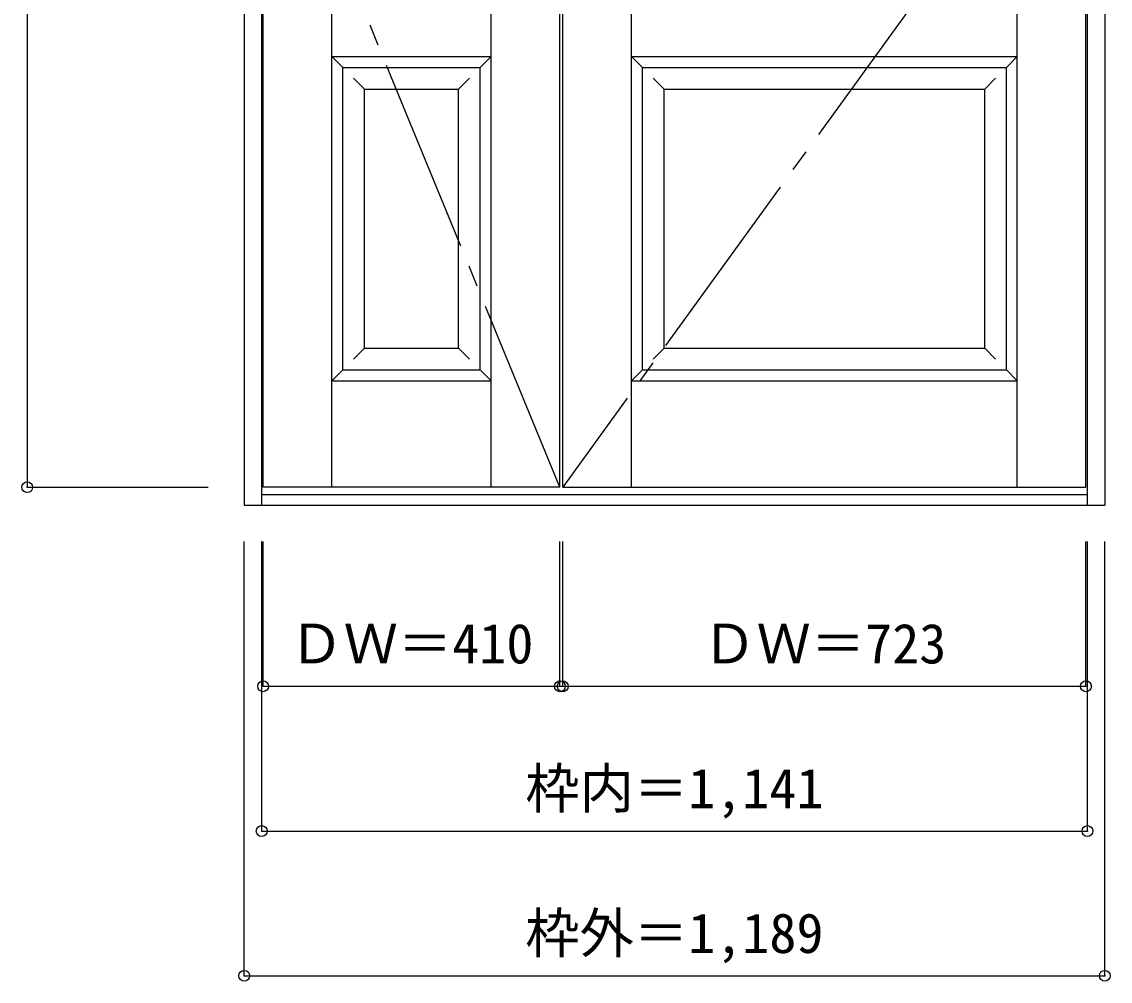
# Model space of a CAD drawing. Units: millimetres, scale not verified. Extents: x -853 to 730, y -1381 to 1323.
# Drawn here: x -774 to 730, y -1381 to -56 of the extents above; entities that cross this region are included whole.
import ezdxf
from ezdxf.enums import TextEntityAlignment as Align

# ---------------------------------------------------------------- set-up
doc = ezdxf.new("R2010")
doc.units = ezdxf.units.MM
doc.header["$LTSCALE"] = 30
doc.header["$PDMODE"] = 32
doc.header["$PDSIZE"] = 15
doc.linetypes.add('CHAIN2', pattern=[12, 9, -1, 1, -1])
doc.linetypes.add('DASHED1', pattern=[1.8, 1.2, -0.6])
doc.layers.add('0-0', color=4, linetype='DASHED1')
doc.layers.add('0-1_寸法', color=7, linetype='Continuous')
doc.styles.add('ＭＳ ゴシック', font='')
doc.styles.get('ＭＳ ゴシック').set_extended_font_data('MS Gothic')

msp = doc.modelspace()

# ---------------------------------------------------------------- linework, layer by layer
at = {"layer": '0-0', "color": 3, "linetype": 'Continuous'}
for p, q in [((-466.39, 1323.07), (-466.39, -723.93)), ((-442.39, -723.93), (-442.39, 1323.07)), ((698.61, -723.93), (698.61, 1323.07)), ((722.61, 1323.07), (722.61, -723.93)), ((-440.39, -698.93), (-440.39, 1296.07)), ((-30.39, -698.93), (-30.39, 1296.07)), ((-26.39, -698.93), (-26.39, 1296.07)), ((696.61, -698.93), (696.61, 1296.07)), ((-330.39, -118.93), (-140.39, -118.93)), ((-330.39, -536.93), (-330.39, -118.93)), ((-140.39, -536.93), (-140.39, -118.93)), ((586.61, -536.93), (586.61, -118.93)), ((-330.39, -536.93), (-140.39, -536.93)), ((83.61, -536.93), (586.61, -536.93)), ((-30.39, -698.93), (-440.39, -698.93)), ((-26.39, -698.93), (696.61, -698.93)), ((-442.39, -708.93), (698.61, -708.93)), ((-466.39, -723.93), (722.61, -723.93))]:
    msp.add_line(p, q, dxfattribs=at)
at = {"layer": '0-0', "color": 7, "linetype": 'Continuous'}
for p, q in [((-345.39, -698.93), (-345.39, 1296.07)), ((-125.39, -698.93), (-125.39, 1296.07)), ((68.61, -698.93), (68.61, 1296.07)), ((601.61, -698.93), (601.61, 1296.07)), ((-345.39, -103.93), (-330.39, -118.93)), ((-345.39, -103.93), (-125.39, -103.93)), ((-125.39, -103.93), (-140.39, -118.93)), ((68.61, -103.93), (83.61, -118.93)), ((68.61, -103.93), (601.61, -103.93)), ((601.61, -103.93), (586.61, -118.93)), ((-315.39, -133.93), (-300.39, -148.93)), ((-155.39, -133.93), (-170.39, -148.93)), ((98.61, -133.93), (113.61, -148.93)), ((571.61, -133.93), (556.61, -148.93)), ((-300.39, -506.93), (-300.39, -148.93)), ((-300.39, -148.93), (-170.39, -148.93)), ((-170.39, -506.93), (-170.39, -148.93)), ((113.61, -506.93), (113.61, -148.93)), ((113.61, -148.93), (556.61, -148.93)), ((556.61, -506.93), (556.61, -148.93)), ((-300.39, -506.93), (-315.39, -521.93)), ((-300.39, -506.93), (-170.39, -506.93)), ((-170.39, -506.93), (-155.39, -521.93)), ((113.61, -506.93), (98.61, -521.93)), ((113.61, -506.93), (556.61, -506.93)), ((556.61, -506.93), (571.61, -521.93)), ((-330.39, -536.93), (-345.39, -551.93)), ((-140.39, -536.93), (-125.39, -551.93)), ((83.61, -536.93), (68.61, -551.93)), ((586.61, -536.93), (601.61, -551.93)), ((-345.39, -551.93), (-125.39, -551.93)), ((68.61, -551.93), (601.61, -551.93))]:
    msp.add_line(p, q, dxfattribs=at)
at = {"layer": '0-0', "color": 7, "linetype": 'CHAIN2'}
for points in [[(-30.39, -698.93), (-440.39, 298.57), (-30.39, 1296.07)], [(-26.39, 1296.07), (696.61, 298.57), (-26.39, -698.93)]]:
    msp.add_lwpolyline(points, dxfattribs=at)
at = {"layer": '0-0', "color": 3, "linetype": 'Continuous'}
msp.add_lwpolyline([(83.61, -536.93), (83.61, -118.93), (586.61, -118.93)], dxfattribs=at)
at = {"layer": '0-1_寸法', "color": 4}
for p, q in [((-766.39, 1296.07), (-766.39, -698.93)), ((-766.39, -698.93), (-516.39, -698.93)), ((-466.39, -1373.93), (-466.39, -773.93)), ((-442.39, -1173.93), (-442.39, -773.93)), ((-440.39, -973.93), (-440.39, -773.93)), ((-30.39, -973.93), (-30.39, -773.93)), ((696.61, -973.93), (696.61, -773.93)), ((698.61, -1173.93), (698.61, -773.93)), ((722.61, -1373.93), (722.61, -773.93)), ((-26.39, -973.93), (696.61, -973.93)), ((-442.39, -1173.93), (698.61, -1173.93)), ((-466.39, -1373.93), (722.61, -1373.93))]:
    msp.add_line(p, q, dxfattribs=at)
msp.add_lwpolyline([(-440.39, -973.93), (-30.39, -973.93), (-26.39, -973.93), (-26.39, -773.93)], dxfattribs=at)
at = {"layer": '0-1_寸法'}
for p in [(-766.39, -698.93), (-440.39, -973.93), (-30.39, -973.93), (-26.39, -973.93), (696.61, -973.93), (-442.39, -1173.93), (698.61, -1173.93), (-466.39, -1373.93), (722.61, -1373.93)]:
    msp.add_point(p, dxfattribs=at)

# ---------------------------------------------------------------- texts
at = {"layer": '0-1_寸法', "style": 'ＭＳ ゴシック'}
for s, p in [('ＤＷ＝410', (-404.14, -958.93)), ('ＤＷ＝723', (166.36, -958.93)), ('枠内＝1,141', (-78.14, -1158.93)), ('枠外＝1,189', (-78.14, -1358.93))]:
    msp.add_text(s, height=54.99, dxfattribs=at).set_placement(p, align=Align.BOTTOM_LEFT)

doc.saveas('drawing.dxf')
